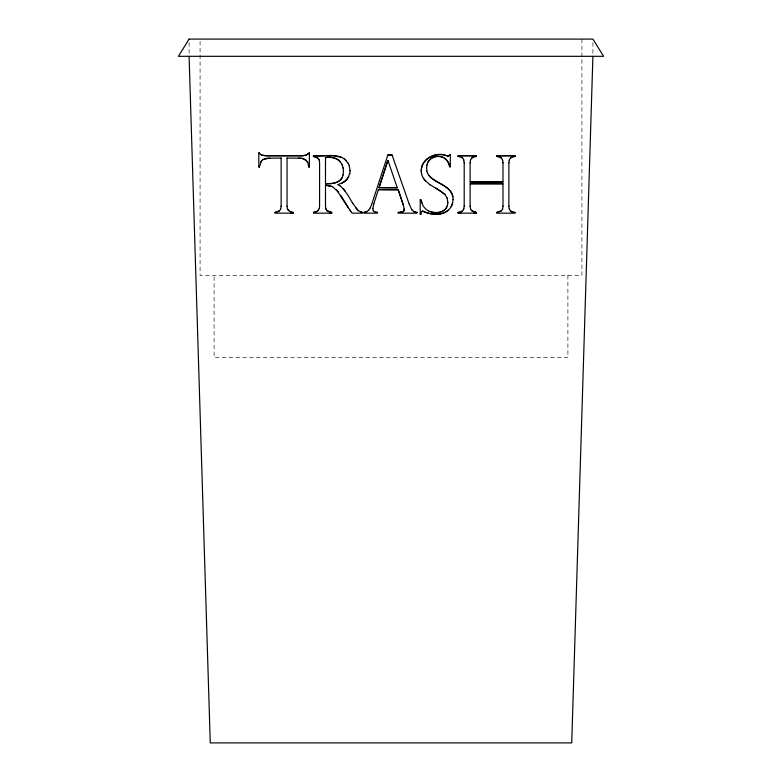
<?xml version="1.0" encoding="UTF-8"?>
<svg xmlns="http://www.w3.org/2000/svg" width="782" height="782" viewBox="0 0 782 782"><rect width="100%" height="100%" fill="white"/><g stroke="black" fill="none" stroke-linecap="round" stroke-linejoin="round"><path stroke-width="0.59" stroke-dasharray="3.91 2.93" d="M592.903 42.541L592.903 55.16M581.925 39.1L581.925 275.293L200.075 275.293L200.075 39.1M567.898 275.293L567.898 357.53L214.102 357.53L214.102 275.293M189.097 42.541L189.097 55.16"/><path stroke-width="1.17" d="M592.903 56.314L571.73 742.9L210.27 742.9L189.097 56.314M343.073 174.982L343.445 171.17M319.349 208.335L319.574 206.086M349.74 173.897L350.072 170.701M426.61 168.355L426.962 164.943M447.587 204.757L447.842 202.274M453.091 199.469L452.622 203.212L451.204 206.683M508.877 162.871L509.248 160.144M470.119 162.871L470.49 160.144M463.804 208.902L464.195 206.086M280.679 209.136L281.129 206.086M502.582 209.019L502.992 206.165M398.214 212.548L402.652 212L403.825 210.984L404.216 208.892M403.825 210.984L404.216 209.038L403.473 205.353M372.858 208.54L373.786 203.75M260.523 154.416L258.803 152.832L258.803 166.996L259.428 166.996L261.462 160.662M428.468 210.886A13.841 13.841 0 0 1 422.945 205.47L420.882 199.781L420.217 199.781L420.217 214.297L420.882 214.297L421.566 211.619L422.632 211.032C430.569 214.307 440.862 216.448 447.998 210.26M373.786 203.906L378.351 189.664L398.214 189.664L403.473 205.5M379.006 187.602L397.276 187.748L379.006 187.748L387.774 160.388M379.006 187.748L387.931 160.535M447.587 204.61C446.082 213.075 434.851 214.551 428.468 210.739M371.646 204.483L387.852 154.973L392.056 154.973L409.24 204.249M349.74 173.751L347.11 179.489L341.714 183.487M343.073 174.836C341.656 182.9 332.262 184.22 325.488 183.731L325.488 157.544M426.962 165.09C428.213 157.329 438.135 153.81 444.352 158.169A12.453 12.444 0 0 1 449.67 166.84L450.295 166.84L450.295 154.425L447.91 156.322C435.887 150.731 418.614 159.45 421.654 173.956M319.349 208.188L317.707 211.13L313.455 212.548M370.248 207.914L371.646 204.337M452.622 203.066C449.103 216.047 432.632 216.389 422.632 211.179L421.566 211.619M509.248 160.29L510.353 158.111L512.259 156.781L515.025 156.332M470.49 160.29L471.614 158.111L473.55 156.781M463.804 208.755L462.621 210.886L460.696 212.127L458.086 212.548M260.484 162.373L262.723 159.587L265.88 158.345M348.762 176.673L344.754 181.6L337.99 184.708M502.582 208.872L501.34 210.964L496.756 212.548M446.825 206.947C443.951 212.714 436.395 213.427 430.823 211.746M368.625 210.348L370.248 207.768M280.679 208.99L279.35 211.042L275.01 212.548M428.008 162.206C430.647 157.006 437.167 155.325 442.436 157.192M341.969 177.885C338.586 183.496 331.333 183.711 325.488 183.584M318.694 209.811L316.495 211.756L313.455 212.401L313.455 213.163L331.724 213.163L331.724 212.401L327.052 210.72L325.879 208.774M416.953 212.548L414.128 211.795L416.953 212.401L416.953 213.163L398.214 213.163L398.214 212.401L402.652 211.854L403.825 210.837M307.707 162.226L308.743 166.996L309.369 166.996L309.369 152.832L306.27 154.963L302.976 155.677L265.821 155.677L261.726 155.071M309.369 152.979L306.27 155.11L302.976 155.823L265.821 155.823L261.726 155.217L260.523 154.269M368.625 210.202L366.611 211.863L364.011 212.548M510.353 158.257L512.259 156.928L515.025 156.478L515.025 155.677L496.756 155.677L496.756 156.478L499.532 156.928L501.477 158.277M471.614 158.257L473.55 156.928L476.346 156.478L476.346 155.677L458.086 155.677L458.086 156.478L460.754 156.879L462.67 158.081M462.621 210.739L460.696 211.981L458.086 212.401L458.086 213.163L476.346 213.163L476.346 212.401L471.81 210.739M501.34 210.817L496.756 212.401L496.756 213.163L515.025 213.163L515.025 212.401L512.337 212L510.411 210.817M279.35 210.896L275.01 212.401L275.01 213.163L293.279 213.163L293.279 212.401L290.552 211.932M422.554 176.859C416.161 161.825 434.684 149.597 447.91 156.175L448.995 155.892M262.723 159.733L269.712 158.081M366.611 211.707L364.011 212.401L364.011 213.163L377.491 213.163L377.491 212.401L375.526 212.196M474.478 156.635L476.346 156.332M266.838 158.238L281.129 158.081M326.69 157.426C331.578 156.732 336.993 157.905 340.336 161.766M325.488 157.69C331.803 156.459 339.408 158.482 342.125 164.836M258.803 152.979L259.428 152.832M450.295 154.572L449.67 154.425M313.455 155.823L333.318 155.823L341.441 157.299M458.086 155.823L476.346 155.823M496.756 155.823L515.025 155.823M313.455 156.488L314.237 156.488M287.043 158.081L301.334 158.238M444.352 158.023A12.453 12.444 0 0 1 449.67 166.693L450.295 166.693M258.803 166.849L259.428 166.996M309.369 166.849L308.743 166.996M470.119 181.913L502.992 181.913M470.119 183.809L502.992 183.809M403.317 205.031L398.214 189.811L378.351 189.664M420.217 199.928L420.882 199.928L421.752 202.89M290.845 213.017L293.279 213.017M329.29 213.017L331.724 213.017M458.086 213.017L460.52 213.017M473.912 213.017L476.346 213.017M349.564 209.674L352.056 213.163L362.496 213.163L362.496 212.401L360.414 211.863M420.217 214.151L420.882 214.297M325.488 185.256L332.389 186.654M377.491 212.548L374.06 211.746L373.161 210.397M298.46 158.081L302.292 158.492L306.74 160.809M515.025 212.548L512.337 212.147L510.411 210.964L509.258 208.853M458.086 156.332L459.865 156.605M496.756 156.332L499.532 156.781L501.477 158.13L502.611 160.32M476.346 212.548L471.81 210.886L470.539 208.755M331.724 212.548L327.052 210.866L325.879 208.921L325.488 206.086M293.279 212.548L290.552 212.078L287.434 208.774M362.496 212.548L358.312 210.641L355.839 208.012M302.292 158.345L305.469 159.587L307.707 162.373M429.846 184.64L441.195 191.453L444.899 194.542M316.143 156.84L319.154 159.802L319.574 162.871M435.955 188.139L444.899 194.395L447.099 198.042M337.99 184.562L340.512 186.263M460.754 156.732L462.67 157.935L463.814 160.075M429.846 184.787L423.971 179.244M340.512 186.116L345.273 191.209M411.811 209.635L414.128 211.942M344.403 158.834L348.205 163.399M346.622 161.053C338.195 151.933 324.149 157.065 313.455 155.677L313.455 156.635L317.893 158.042L319.154 159.948M358.312 210.798L352.682 203.212M336.416 189.606L348.41 208.051M338.557 192.235L332.389 186.507L325.488 185.109L325.488 206.243M425.809 181.551L422.554 176.712M342.946 188.276L347.501 194.601M428.487 174.943C435.642 183.907 453.384 185.647 453.091 199.615M350.805 211.511L340.639 195.226M288.607 210.866L287.434 208.921L287.043 206.086M347.501 194.454L352.682 203.359M427.441 172.978C432.681 183.858 450.305 183.946 452.876 196.781M409.24 204.102L411.811 209.781M348.205 163.252L349.271 165.862M387.931 160.388L397.276 187.748M342.125 164.689L343.112 168.042M426.816 170.74L427.441 173.125M447.099 197.895L447.842 202.421M349.271 165.716L350.072 170.847M470.119 206.086L470.539 208.902M372.858 208.383L373.161 210.544M502.611 160.173L502.992 162.871M508.877 206.086L509.258 208.999M463.814 159.929L464.195 162.871M343.112 167.895L343.445 171.317M426.61 168.208L426.816 170.896M508.877 162.724L508.877 206.243M502.992 162.724L502.992 182.059L470.119 182.059L470.119 162.724M502.992 206.311L502.992 183.662L470.119 183.662L470.119 206.243M464.195 162.724L464.195 206.243M392.056 154.973L387.852 154.973M319.574 162.724L319.574 206.243M287.043 157.935L287.043 206.243M281.129 157.935L281.129 206.243M189.097 39.1L178.404 56.314L603.596 56.314L592.903 39.1L189.097 39.1"/></g></svg>
